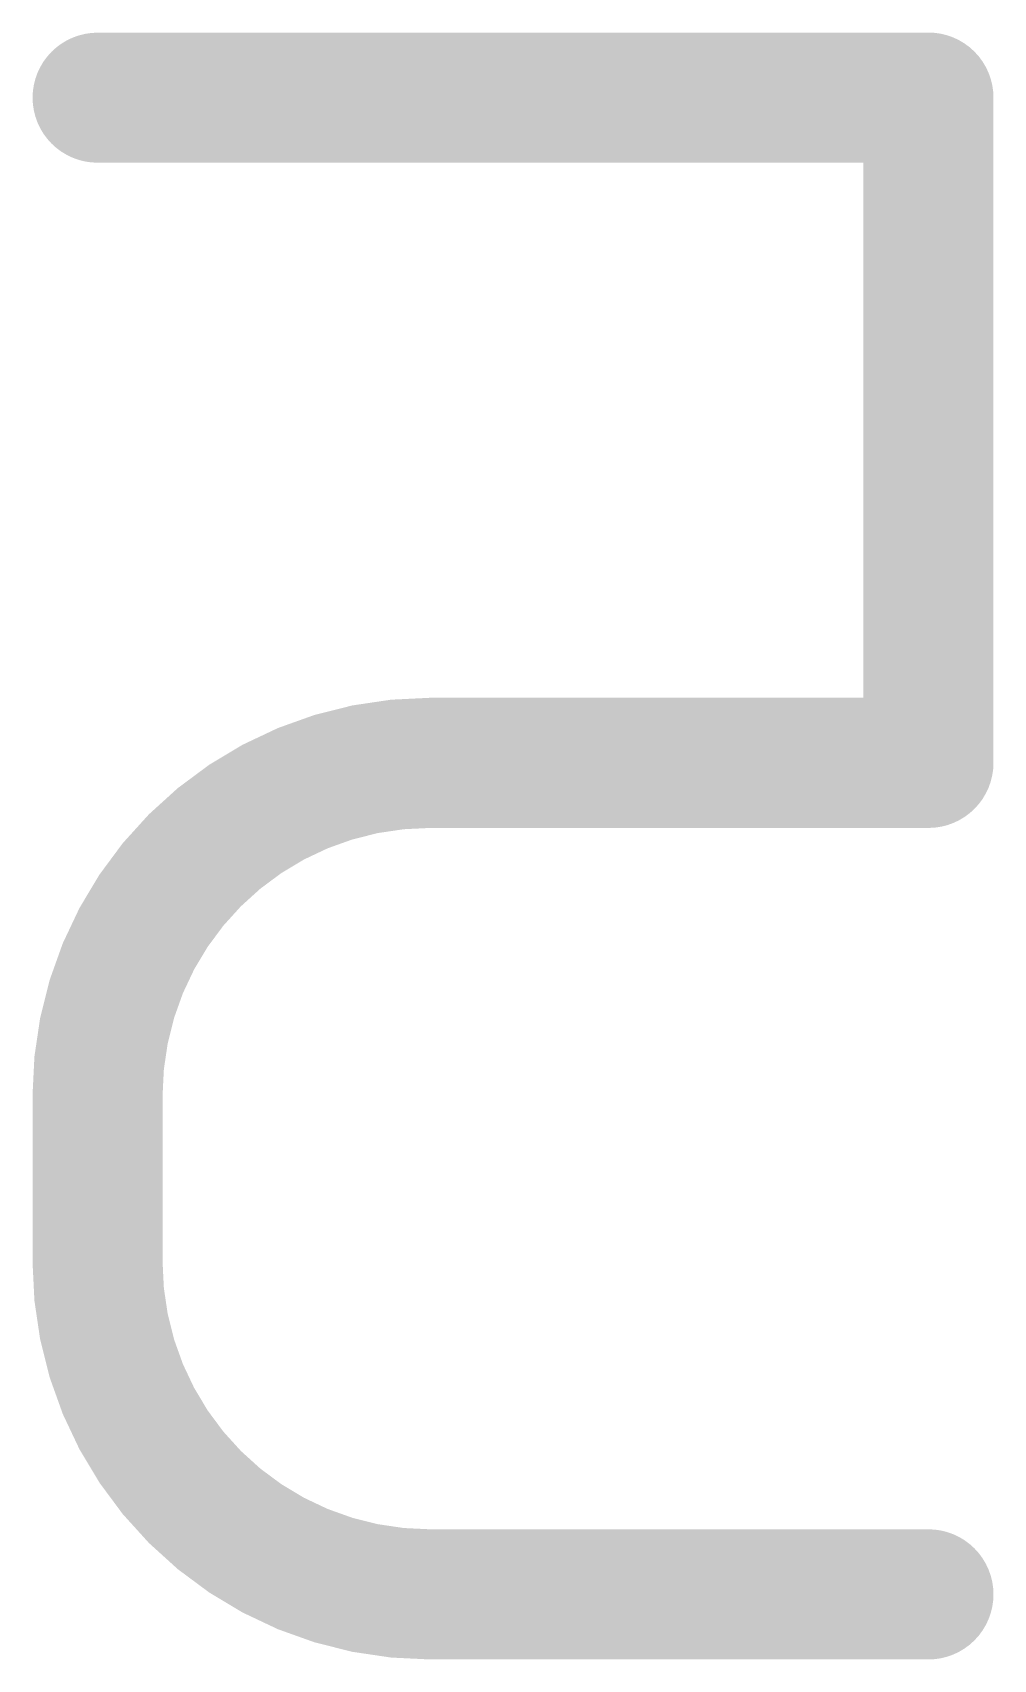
# Model space of a CAD drawing. Extents: x -2 to 136, y 0 to 100.
# Drawn here: x 66.979 to 67.73, y 40.164 to 41.434 of the extents above; entities that cross this region are included whole.
import ezdxf

# ---------------------------------------------------------------- set-up
doc = ezdxf.new("R2010")
doc.units = 0
doc.layers.add('26', color=253, linetype='CONTINUOUS')

msp = doc.modelspace()

# ---------------------------------------------------------------- linework, layer by layer
at = {"layer": '26', "const_width": 0.1016}
for points in [[(67.6793, 41.383), (67.0302, 41.383)], [(67.6793, 40.8637), (67.6793, 41.383)], [(67.2899, 40.8637), (67.6793, 40.8637)], [(67.0302, 40.4742), (67.0302, 40.604)], [(67.6793, 40.2146), (67.2899, 40.2146)]]:
    msp.add_lwpolyline(points, dxfattribs=at)
at = {"layer": '26'}
for points, const_width in [([(67.0302, 41.4083, 1), (67.0302, 41.3576)], 0.0508), ([(67.7047, 41.383, 1), (67.6539, 41.383)], 0.0508), ([(67.6793, 41.3576, 1), (67.6793, 41.4083)], 0.0508), ([(67.2899, 40.8637, 0.4142), (67.0302, 40.604)], 0.1016), ([(67.2899, 40.8891, 1), (67.2899, 40.8383)], 0.0508), ([(67.2899, 40.8383, 1), (67.2899, 40.8891)], 0.0508), ([(67.6793, 40.8383, 1), (67.6793, 40.8891)], 0.0508), ([(67.6539, 40.8637, 1), (67.7047, 40.8637)], 0.0508), ([(67.0556, 40.604, 1), (67.0048, 40.604)], 0.0508), ([(67.0048, 40.604, 1), (67.0556, 40.604)], 0.0508), ([(67.0302, 40.4742, 0.4142), (67.2899, 40.2146)], 0.1016), ([(67.0556, 40.4742, 1), (67.0048, 40.4742)], 0.0508), ([(67.0048, 40.4742, 1), (67.0556, 40.4742)], 0.0508), ([(67.2899, 40.24, 1), (67.2899, 40.1892)], 0.0508), ([(67.2899, 40.1892, 1), (67.2899, 40.24)], 0.0508), ([(67.6793, 40.1892, 1), (67.6793, 40.24)], 0.0508)]:
    msp.add_lwpolyline(points, format="xyb", dxfattribs=dict(at, const_width=const_width))

doc.saveas('drawing.dxf')
